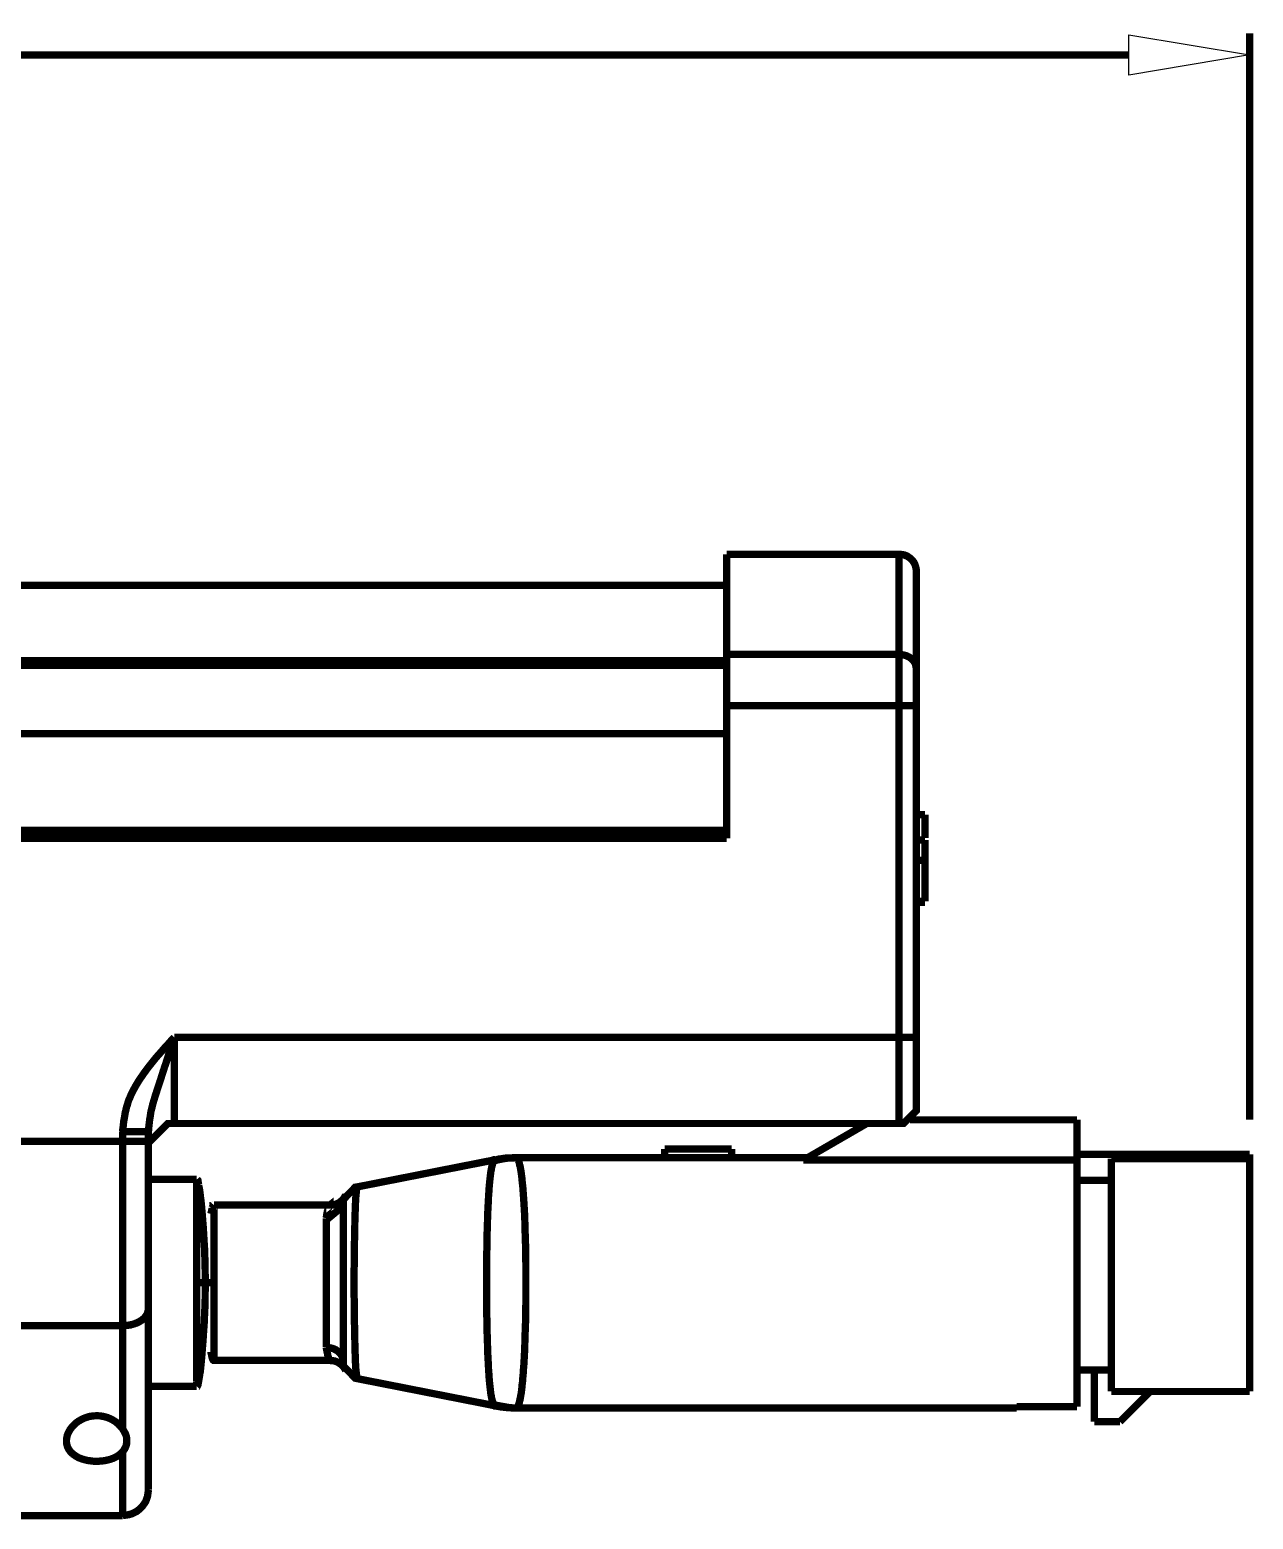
# Model space of a CAD drawing. Extents: x 0.54 to 10.46, y 0.74 to 7.76.
# Drawn here: x 8.67 to 9.135, y 4.564 to 5.131 of the extents above; entities that cross this region are included whole.
import ezdxf

# ---------------------------------------------------------------- set-up
doc = ezdxf.new("R2010")
doc.units = 0
doc.layers.get('0').update_dxf_attribs({"linetype": 'CONTINUOUS'})

msp = doc.modelspace()

# ---------------------------------------------------------------- linework, layer by layer
at = {"color": 9}
msp.add_lwpolyline([(9.08806, 5.12885), (9.13406, 5.12121), (9.08806, 5.11356), (9.08806, 5.12885)], close=True, dxfattribs=at)
at = {"color": 9, "const_width": 0.00278}
for points in [[(9.13406, 4.71565), (9.13406, 5.12939)], [(1.03011, 5.12121), (9.08806, 5.12121)]]:
    msp.add_lwpolyline(points, dxfattribs=at)
at = {"color": 0, "const_width": 0.00278}
for points in [[(9.13406, 5.12121), (9.13406, 5.12121)], [(9.13406, 4.70253), (9.13406, 4.70253)], [(8.79443, 4.61708), (8.79443, 4.61708)]]:
    msp.add_lwpolyline(points, close=True, dxfattribs=at)
for points in [[(9.00065, 4.93104), (8.935, 4.93104)], [(8.935, 4.93104), (8.935, 4.8929)], [(9.00722, 4.92449), (9.00722, 4.92481), (9.00717, 4.92497), (9.00717, 4.92529), (9.00711, 4.92546), (9.00711, 4.92562), (9.00706, 4.92578), (9.00706, 4.92589), (9.007, 4.92606), (9.007, 4.92622), (9.00683, 4.92671), (9.00678, 4.92681), (9.00662, 4.92731), (9.00657, 4.9274), (9.00646, 4.92757), (9.0064, 4.92774), (9.00629, 4.92785), (9.00624, 4.928), (9.00612, 4.92811), (9.00603, 4.92828), (9.00597, 4.92839), (9.00586, 4.9285), (9.00575, 4.92865), (9.00532, 4.9291), (9.00521, 4.92925), (9.00499, 4.92947), (9.00483, 4.92958), (9.00472, 4.92964), (9.00461, 4.92974), (9.00444, 4.92985), (9.00435, 4.9299), (9.00418, 4.93001), (9.00407, 4.93012), (9.0039, 4.93018), (9.00375, 4.93028), (9.00364, 4.93033), (9.00347, 4.93039), (9.00336, 4.9305), (9.00287, 4.93067), (9.00276, 4.93072), (9.00261, 4.93072), (9.00228, 4.93083), (9.00211, 4.93083), (9.00196, 4.93088), (9.00179, 4.93088), (9.00163, 4.93093), (9.00146, 4.93093), (9.00131, 4.93099), (9.00103, 4.93099), (9.00082, 4.93104), (9.00065, 4.93104)], [(9.00722, 4.92449), (9.00722, 4.88732)], [(8.935, 4.91922), (8.04747, 4.91922)], [(8.935, 4.88883), (8.04747, 4.88883)], [(8.935, 4.8929), (9.00065, 4.8929)], [(8.935, 4.8929), (8.935, 4.87343)], [(9.00065, 4.8929), (9.00065, 4.87343)], [(9.00722, 4.88732), (9.00722, 4.88753), (9.00717, 4.88769), (9.00717, 4.88786), (9.00711, 4.88807), (9.00711, 4.88824), (9.00706, 4.8884), (9.007, 4.88861), (9.00694, 4.88878), (9.00694, 4.88894), (9.00683, 4.88926), (9.00672, 4.88949), (9.00667, 4.88965), (9.00646, 4.88997), (9.0064, 4.89014), (9.00629, 4.89025), (9.00618, 4.8904), (9.00603, 4.89057), (9.00592, 4.89074), (9.00575, 4.89085), (9.00564, 4.891), (9.00549, 4.89111), (9.00532, 4.89128), (9.00499, 4.8915), (9.00483, 4.89165), (9.0045, 4.89187), (9.00429, 4.89199), (9.00413, 4.89204), (9.00396, 4.89214), (9.00375, 4.89225), (9.00358, 4.89231), (9.00336, 4.89242), (9.00319, 4.89247), (9.00256, 4.89264), (9.00239, 4.89268), (9.00217, 4.89274), (9.00196, 4.89274), (9.00174, 4.89279), (9.00151, 4.89279), (9.00131, 4.89285), (9.00108, 4.89285), (9.00092, 4.8929), (9.00065, 4.8929)], [(9.00722, 4.88732), (9.00722, 4.87343)], [(8.935, 4.82281), (8.935, 4.87343)], [(8.935, 4.87343), (9.00065, 4.87343)], [(9.00065, 4.87343), (9.00065, 4.74707)], [(9.00065, 4.87343), (9.00726, 4.87343)], [(9.00722, 4.87343), (9.00722, 4.74707)], [(9.01053, 4.83182), (9.00726, 4.83182)], [(9.01053, 4.82303), (9.01053, 4.83182)], [(8.935, 4.82389), (8.04747, 4.82389)], [(8.935, 4.82281), (8.65576, 4.82281)], [(9.01053, 4.82226), (9.00726, 4.82226)], [(9.01053, 4.82226), (9.00726, 4.82226)], [(9.01053, 4.82226), (9.01053, 4.81446)], [(9.00722, 4.81451), (9.01053, 4.81451)], [(9.01053, 4.79889), (9.01053, 4.81451)], [(9.00722, 4.79844), (9.01053, 4.79844)], [(9.01053, 4.79889), (9.00726, 4.79889)], [(8.72472, 4.74707), (8.72331, 4.74556), (8.7226, 4.74474), (8.72119, 4.74322), (8.72049, 4.7424), (8.71983, 4.74164), (8.71912, 4.74083), (8.71843, 4.74007), (8.71772, 4.73926), (8.71511, 4.736), (8.71446, 4.73514), (8.71386, 4.73432), (8.71322, 4.73346), (8.71143, 4.73085), (8.71089, 4.72999), (8.70979, 4.72814), (8.70882, 4.72629), (8.70833, 4.72532), (8.70796, 4.72439), (8.70751, 4.72342), (8.70714, 4.72244), (8.70688, 4.7214), (8.70654, 4.72043), (8.70632, 4.7194), (8.70606, 4.71843), (8.70589, 4.71733), (8.70574, 4.71631), (8.70551, 4.71528), (8.70529, 4.71322), (8.70514, 4.71213), (8.70503, 4.7111)], [(8.7149, 4.7111), (8.715, 4.71262), (8.71511, 4.71338), (8.71517, 4.71414), (8.71528, 4.7149), (8.71533, 4.71565), (8.7155, 4.71642), (8.7156, 4.71712), (8.71582, 4.71864), (8.71599, 4.71935), (8.71619, 4.72011), (8.71636, 4.72081), (8.71653, 4.72157), (8.71674, 4.72228), (8.71696, 4.72304), (8.71718, 4.72374), (8.71739, 4.7245), (8.71761, 4.72521), (8.71789, 4.72597), (8.7181, 4.72667), (8.71832, 4.72743), (8.71858, 4.72814), (8.71881, 4.72889), (8.71907, 4.7296), (8.71929, 4.73036), (8.71957, 4.73112), (8.71978, 4.73182), (8.72, 4.73258), (8.72026, 4.73335), (8.72049, 4.7341), (8.72076, 4.73481), (8.72097, 4.73557), (8.72151, 4.73708), (8.72174, 4.73785), (8.722, 4.73861), (8.72222, 4.73936), (8.7225, 4.74018), (8.72271, 4.74094), (8.72325, 4.74246), (8.72347, 4.74322), (8.72374, 4.74397), (8.72396, 4.74479), (8.72478, 4.74707)], [(8.72472, 4.74707), (8.72472, 4.71425)], [(9.00065, 4.74707), (8.72478, 4.74707)], [(9.00065, 4.74707), (9.00065, 4.71425)], [(9.00722, 4.74707), (9.00065, 4.74707)], [(9.00722, 4.72081), (9.00722, 4.74707)], [(9.00065, 4.71425), (9.00228, 4.71425), (9.00726, 4.71918), (9.00726, 4.72081)], [(8.72472, 4.71425), (8.72222, 4.71425), (8.7149, 4.70687), (8.7149, 4.70437)], [(8.72472, 4.71425), (9.00065, 4.71425)], [(8.98833, 4.71425), (8.96425, 4.70031)], [(9.00478, 4.71565), (9.06836, 4.71565)], [(9.06836, 4.70031), (9.06836, 4.71565)], [(8.65576, 4.70751), (8.70503, 4.70751)], [(8.70503, 4.7111), (8.7149, 4.7111)], [(8.70503, 4.7111), (8.70503, 4.70751)], [(8.7149, 4.70751), (8.70503, 4.70751)], [(8.70503, 4.70751), (8.70503, 4.63726)], [(8.7149, 4.7111), (8.7149, 4.70751)], [(8.7149, 4.64372), (8.7149, 4.70751)], [(8.84636, 4.70003), (8.84717, 4.70019), (8.84739, 4.70025), (8.84765, 4.70036), (8.84901, 4.70063), (8.84924, 4.70068), (8.84956, 4.70074), (8.84978, 4.70079), (8.85032, 4.7009), (8.85058, 4.7009), (8.85113, 4.70101), (8.8514, 4.70101), (8.85167, 4.70107), (8.85221, 4.70107), (8.85249, 4.70111), (8.85303, 4.70111), (8.85325, 4.70117), (8.85433, 4.70117), (8.85465, 4.70122), (8.85488, 4.70122)], [(8.85488, 4.70122), (8.85368, 4.70122), (8.85351, 4.70117), (8.85243, 4.70117), (8.85226, 4.70111), (8.85167, 4.70111), (8.85151, 4.70107), (8.85101, 4.70107), (8.85092, 4.70101), (8.85058, 4.70101), (8.85042, 4.70096), (8.8501, 4.70096), (8.84993, 4.7009), (8.84961, 4.7009), (8.84944, 4.70085), (8.84933, 4.70085), (8.84918, 4.70079), (8.84896, 4.70079), (8.84879, 4.70074), (8.84853, 4.70074), (8.84836, 4.70068), (8.84819, 4.70068), (8.84788, 4.70057), (8.84771, 4.70057), (8.84754, 4.70053), (8.84739, 4.70053), (8.84722, 4.70047), (8.84706, 4.70047)], [(8.85856, 4.6536), (8.85856, 4.66135), (8.85851, 4.66211), (8.85851, 4.66515), (8.85846, 4.6659), (8.85846, 4.66818), (8.8584, 4.66889), (8.8584, 4.67042), (8.85835, 4.67111), (8.85835, 4.67182), (8.85829, 4.67258), (8.85829, 4.67399), (8.85824, 4.67469), (8.85824, 4.67606), (8.85818, 4.67676), (8.85818, 4.6774), (8.85812, 4.67811), (8.85812, 4.67876), (8.85807, 4.67942), (8.85807, 4.68007), (8.85796, 4.68137), (8.85796, 4.68201), (8.85786, 4.68321), (8.85786, 4.68386), (8.85781, 4.68446), (8.85775, 4.685), (8.85775, 4.6856), (8.85769, 4.68619), (8.85764, 4.68674), (8.85764, 4.68728), (8.85747, 4.68892), (8.85747, 4.68946), (8.85721, 4.69189), (8.85715, 4.69233), (8.85715, 4.69276), (8.85699, 4.69407), (8.85693, 4.69444), (8.85688, 4.69488), (8.85678, 4.69564), (8.85672, 4.69596), (8.85667, 4.69635), (8.8565, 4.69732), (8.85644, 4.6976), (8.85639, 4.69792), (8.85633, 4.69819), (8.85622, 4.6984), (8.85612, 4.69894), (8.8559, 4.69982), (8.85585, 4.69997), (8.85574, 4.70014), (8.85562, 4.70047), (8.85558, 4.70057), (8.85547, 4.70068), (8.85536, 4.7009), (8.85519, 4.70107), (8.85508, 4.70111), (8.85504, 4.70117), (8.85499, 4.70117), (8.85488, 4.70122)], [(8.85488, 4.70122), (8.96576, 4.70122)], [(8.91146, 4.70449), (8.91146, 4.70122)], [(8.93696, 4.70449), (8.91146, 4.70449)], [(8.93696, 4.70449), (8.93696, 4.70122)], [(9.13406, 4.70253), (9.06836, 4.70253)], [(9.13406, 4.70253), (9.13406, 4.7009)], [(8.84706, 4.70047), (8.79443, 4.69011)], [(8.84636, 4.70003), (8.84631, 4.69982), (8.84619, 4.69965), (8.84614, 4.69949), (8.84608, 4.69928), (8.84597, 4.69906), (8.84586, 4.69862), (8.84576, 4.6984), (8.84565, 4.69786), (8.84554, 4.69754), (8.84543, 4.69689), (8.84538, 4.6965), (8.84526, 4.69607), (8.84521, 4.69569), (8.84511, 4.69482), (8.84506, 4.69433), (8.845, 4.6939), (8.84489, 4.69293), (8.84467, 4.69075), (8.84457, 4.68956), (8.84457, 4.68896), (8.84451, 4.68837), (8.84435, 4.68642), (8.84435, 4.68571), (8.84429, 4.68506), (8.84424, 4.68435), (8.84424, 4.68365), (8.84418, 4.68289), (8.84412, 4.68218), (8.84412, 4.68143), (8.84403, 4.6799), (8.84403, 4.67833), (8.84397, 4.67757), (8.84397, 4.67676), (8.84392, 4.67594), (8.84392, 4.67513), (8.84386, 4.67426), (8.84386, 4.67344), (8.84381, 4.67258), (8.84381, 4.67085), (8.84375, 4.66997), (8.84375, 4.66644), (8.84369, 4.66553), (8.84369, 4.66103), (8.84364, 4.6601), (8.84364, 4.64708), (8.84369, 4.64615), (8.84369, 4.64074), (8.84375, 4.63981), (8.84375, 4.63715), (8.84381, 4.63629), (8.84381, 4.6346), (8.84386, 4.63374), (8.84386, 4.63286), (8.84392, 4.63206), (8.84392, 4.63124), (8.84397, 4.63043), (8.84397, 4.62961), (8.84403, 4.62879), (8.84403, 4.62722), (8.84407, 4.62646), (8.84412, 4.62576), (8.84412, 4.625), (8.84418, 4.62424), (8.84424, 4.62354), (8.84424, 4.62283), (8.84435, 4.62142), (8.84435, 4.62076), (8.84451, 4.61882), (8.84457, 4.61822), (8.84457, 4.61757), (8.84462, 4.61703), (8.84467, 4.61643), (8.84489, 4.61426), (8.84506, 4.61279), (8.84526, 4.61106), (8.84538, 4.61068), (8.84543, 4.61029), (8.84554, 4.60965), (8.84565, 4.60932), (8.84576, 4.60878), (8.84586, 4.60851), (8.84597, 4.60807), (8.84608, 4.60792), (8.84619, 4.60747), (8.84631, 4.60732), (8.84636, 4.60715)], [(8.84636, 4.70003), (8.8464, 4.70008), (8.8464, 4.70008), (8.84646, 4.70014), (8.84646, 4.70014), (8.84646, 4.70019), (8.84651, 4.70025), (8.84651, 4.70025), (8.84651, 4.70025), (8.84662, 4.70031), (8.84662, 4.70031), (8.84662, 4.70031), (8.84668, 4.70036), (8.84668, 4.70036), (8.84674, 4.70036), (8.84674, 4.70042), (8.84685, 4.70042), (8.84685, 4.70042), (8.84685, 4.70042), (8.8469, 4.70042), (8.8469, 4.70042), (8.8469, 4.70047), (8.847, 4.70047), (8.847, 4.70047)], [(8.96425, 4.70031), (9.06836, 4.70031)], [(9.06836, 4.60639), (9.06836, 4.70031)], [(9.08149, 4.7009), (9.13406, 4.7009)], [(9.08149, 4.7009), (9.08149, 4.61219)], [(9.13406, 4.7009), (9.13406, 4.61219)], [(8.73329, 4.69299), (8.7149, 4.69299)], [(8.73329, 4.69299), (8.73329, 4.69108)], [(8.73406, 4.69075), (8.734, 4.69092), (8.734, 4.69103), (8.73394, 4.69119), (8.73394, 4.69151), (8.73389, 4.69162), (8.73389, 4.69174), (8.73383, 4.69189), (8.73383, 4.692), (8.73378, 4.69211), (8.73378, 4.69228), (8.73372, 4.69233), (8.73372, 4.69243), (8.73367, 4.69249), (8.73367, 4.69249), (8.73361, 4.6926), (8.73361, 4.6926), (8.73361, 4.6926), (8.73361, 4.69271), (8.73361, 4.69271), (8.73356, 4.69276), (8.73351, 4.69282), (8.73346, 4.69287), (8.73346, 4.69287), (8.73346, 4.69287), (8.7334, 4.69293), (8.7334, 4.69293), (8.7334, 4.69293), (8.73335, 4.69299), (8.73335, 4.69299)], [(8.73654, 4.6536), (8.73654, 4.65614), (8.73649, 4.65701), (8.73649, 4.65875), (8.73643, 4.65961), (8.73643, 4.66129), (8.73639, 4.66217), (8.73639, 4.66297), (8.73633, 4.66385), (8.73633, 4.66471), (8.73628, 4.66553), (8.73628, 4.66635), (8.73622, 4.66721), (8.73606, 4.66965), (8.73606, 4.67046), (8.73594, 4.67128), (8.73594, 4.67204), (8.73589, 4.67279), (8.73583, 4.67361), (8.73579, 4.67437), (8.73574, 4.67507), (8.73568, 4.67583), (8.73546, 4.67865), (8.7354, 4.67931), (8.73535, 4.68001), (8.73529, 4.68061), (8.73519, 4.68192), (8.73503, 4.68371), (8.73497, 4.68425), (8.73492, 4.68485), (8.73481, 4.68533), (8.73475, 4.68587), (8.73465, 4.68685), (8.73449, 4.68815), (8.73438, 4.68892), (8.73421, 4.68989), (8.7341, 4.69043), (8.73406, 4.69075)], [(8.79443, 4.69011), (8.79362, 4.69), (8.78911, 4.68528), (8.78911, 4.68365)], [(8.79443, 4.69011), (8.79438, 4.69), (8.79432, 4.68994), (8.79428, 4.68983), (8.79422, 4.68967), (8.79417, 4.68946), (8.79417, 4.68924), (8.79406, 4.68858), (8.794, 4.68821), (8.794, 4.68772), (8.79394, 4.68728), (8.79389, 4.68674), (8.79378, 4.68554), (8.79378, 4.6849), (8.79368, 4.68349), (8.79368, 4.68272), (8.79362, 4.68192), (8.79362, 4.6811), (8.79357, 4.68024), (8.79357, 4.67931), (8.79351, 4.67839), (8.79351, 4.6774), (8.79346, 4.67643), (8.79346, 4.6754), (8.7934, 4.67432), (8.7934, 4.67324), (8.79335, 4.67215), (8.79335, 4.66986), (8.79329, 4.66868), (8.79329, 4.66629), (8.79324, 4.6651), (8.79324, 4.66004), (8.79318, 4.65881), (8.79318, 4.64844), (8.79324, 4.64719), (8.79324, 4.64094), (8.79329, 4.63971), (8.79329, 4.63857), (8.79335, 4.63737), (8.79335, 4.6351), (8.7934, 4.634), (8.7934, 4.63292), (8.79346, 4.63189), (8.79346, 4.63081), (8.79351, 4.62983), (8.79351, 4.62885), (8.79357, 4.62788), (8.79357, 4.62701), (8.79362, 4.62608), (8.79362, 4.62522), (8.79368, 4.6244), (8.79368, 4.62364), (8.79372, 4.62289), (8.79378, 4.62224), (8.79378, 4.62158), (8.79383, 4.62099), (8.79389, 4.62044), (8.79394, 4.61996), (8.794, 4.61951), (8.794, 4.61914), (8.79406, 4.61876), (8.79417, 4.61822), (8.79417, 4.61794), (8.79422, 4.61774), (8.79443, 4.61708)], [(9.06836, 4.69265), (9.08149, 4.69265)], [(8.78987, 4.68668), (8.78976, 4.68658), (8.78971, 4.68642), (8.78961, 4.68631), (8.78956, 4.68619), (8.7895, 4.68604), (8.78928, 4.68582), (8.78922, 4.68571), (8.78911, 4.68554), (8.78901, 4.68544), (8.78896, 4.68533), (8.78842, 4.68479), (8.78831, 4.68474), (8.78808, 4.68451), (8.78792, 4.68446), (8.78771, 4.68425), (8.7876, 4.68419), (8.78743, 4.68408), (8.78722, 4.68397), (8.78706, 4.68386), (8.78689, 4.68381), (8.78668, 4.68371), (8.78635, 4.6836), (8.78624, 4.68354), (8.78608, 4.68349), (8.78597, 4.68343), (8.78581, 4.68338), (8.78564, 4.68338), (8.78554, 4.68332), (8.78538, 4.68332), (8.78521, 4.68326), (8.78504, 4.68326), (8.78494, 4.68321), (8.78461, 4.68321), (8.78444, 4.68317), (8.78401, 4.68317)], [(8.73915, 4.68192), (8.73867, 4.67985)], [(8.73986, 4.68317), (8.73986, 4.68317), (8.73981, 4.68311), (8.73981, 4.68311), (8.73981, 4.68311), (8.73975, 4.68311), (8.73975, 4.68311), (8.73975, 4.68311), (8.73964, 4.68306), (8.73964, 4.68306), (8.73964, 4.68306), (8.73958, 4.683), (8.73958, 4.683), (8.73958, 4.683), (8.73953, 4.68294), (8.73953, 4.68294), (8.73947, 4.68294), (8.73947, 4.68283), (8.73947, 4.68283), (8.73947, 4.68283), (8.73942, 4.68278), (8.73942, 4.68278), (8.73936, 4.68267), (8.73936, 4.68267), (8.73936, 4.68257), (8.73936, 4.68257), (8.73931, 4.68251), (8.73931, 4.68246), (8.73926, 4.68235), (8.73926, 4.68229), (8.73921, 4.68218), (8.73921, 4.68201), (8.73915, 4.68192)], [(8.78407, 4.68317), (8.73986, 4.68317)], [(8.78256, 4.67817), (8.78336, 4.67811), (8.78901, 4.68283), (8.78911, 4.68365)], [(8.78911, 4.68365), (8.78911, 4.62349)], [(8.78256, 4.67817), (8.78256, 4.62896)], [(8.73329, 4.6536), (8.73654, 4.6536)], [(8.734, 4.6161), (8.73406, 4.61643), (8.73415, 4.61697), (8.73432, 4.61794), (8.73449, 4.61908), (8.7346, 4.61951), (8.73465, 4.61996), (8.73481, 4.62142), (8.73486, 4.62196), (8.73492, 4.62256), (8.73497, 4.6231), (8.73514, 4.62489), (8.73519, 4.62554), (8.73525, 4.62614), (8.73529, 4.62679), (8.73535, 4.6275), (8.7354, 4.62815), (8.73563, 4.63097), (8.73579, 4.63325), (8.73583, 4.63406), (8.73589, 4.63482), (8.73617, 4.63889), (8.73617, 4.63976), (8.73622, 4.64057), (8.73633, 4.64231), (8.73633, 4.64312), (8.73639, 4.64399), (8.73639, 4.64486), (8.73643, 4.64572), (8.73643, 4.6466), (8.73649, 4.64746), (8.73649, 4.65007), (8.73654, 4.65093), (8.73654, 4.65272), (8.7366, 4.6536)], [(8.73654, 4.6536), (8.73986, 4.6536)], [(8.85488, 4.60596), (8.85499, 4.60596), (8.85504, 4.60601), (8.85514, 4.60607), (8.85542, 4.60633), (8.85547, 4.60644), (8.85558, 4.60656), (8.85562, 4.60667), (8.85568, 4.60682), (8.85574, 4.60704), (8.85585, 4.60721), (8.85596, 4.60764), (8.85607, 4.60786), (8.85622, 4.60867), (8.85633, 4.60894), (8.85633, 4.60926), (8.85644, 4.60954), (8.8565, 4.60992), (8.85661, 4.61057), (8.85667, 4.61094), (8.85678, 4.61133), (8.85682, 4.61176), (8.85688, 4.61214), (8.85699, 4.61301), (8.85704, 4.6135), (8.8571, 4.61393), (8.85715, 4.61442), (8.85715, 4.6149), (8.85726, 4.6154), (8.85736, 4.61649), (8.85736, 4.61697), (8.85742, 4.61757), (8.85747, 4.61811), (8.85753, 4.61871), (8.85758, 4.61925), (8.85758, 4.61985), (8.85764, 4.62044), (8.85769, 4.6211), (8.85775, 4.62169), (8.85786, 4.62299), (8.85786, 4.62364), (8.85792, 4.62435), (8.85796, 4.625), (8.85796, 4.62571), (8.85801, 4.62636), (8.85807, 4.62706), (8.85807, 4.62853), (8.85812, 4.62924), (8.85818, 4.62999), (8.85818, 4.63075), (8.85824, 4.63146), (8.85824, 4.63297), (8.85829, 4.63374), (8.85829, 4.63456), (8.85835, 4.63531), (8.85835, 4.63612), (8.8584, 4.63688), (8.8584, 4.63769), (8.85846, 4.63851), (8.85846, 4.64014), (8.85851, 4.64094), (8.85851, 4.64426), (8.85856, 4.64513), (8.85856, 4.6536)], [(8.70503, 4.63726), (8.70557, 4.63726), (8.70589, 4.63732), (8.70617, 4.63732), (8.70643, 4.63737), (8.70671, 4.63737), (8.70697, 4.63743), (8.70725, 4.63743), (8.70779, 4.63753), (8.70806, 4.63753), (8.70833, 4.63764), (8.70861, 4.63769), (8.70882, 4.63775), (8.7091, 4.63781), (8.70936, 4.63792), (8.70958, 4.63797), (8.70985, 4.63807), (8.71007, 4.63818), (8.71035, 4.63824), (8.71143, 4.63878), (8.71164, 4.63894), (8.71181, 4.63906), (8.71224, 4.63926), (8.7124, 4.63943), (8.71263, 4.6396), (8.71278, 4.63971), (8.71294, 4.63986), (8.71311, 4.63997), (8.71343, 4.64031), (8.71365, 4.64063), (8.71382, 4.64079), (8.71446, 4.64176), (8.71457, 4.64208), (8.71463, 4.64231), (8.71474, 4.64264), (8.71474, 4.64279), (8.71479, 4.64301), (8.71485, 4.64318), (8.71485, 4.64356), (8.7149, 4.64372)], [(8.7149, 4.64372), (8.71485, 4.6435), (8.71485, 4.64333), (8.71479, 4.64318), (8.71479, 4.64296), (8.71463, 4.64247), (8.71457, 4.64225), (8.71457, 4.64208), (8.71451, 4.64193), (8.71442, 4.64176), (8.71436, 4.6416), (8.71392, 4.64094), (8.71382, 4.64074), (8.71354, 4.64046), (8.71343, 4.64031), (8.71311, 4.63997), (8.71294, 4.63986), (8.71263, 4.63954), (8.7124, 4.63943), (8.71224, 4.63926), (8.71181, 4.63906), (8.71164, 4.63889), (8.71056, 4.63835), (8.71029, 4.63824), (8.71007, 4.63818), (8.70985, 4.63807), (8.70958, 4.63797), (8.70936, 4.63792), (8.7091, 4.63781), (8.70828, 4.63764), (8.70806, 4.63753), (8.70779, 4.63753), (8.70697, 4.63737), (8.70671, 4.63737), (8.70643, 4.63732), (8.70611, 4.63732), (8.70589, 4.63726), (8.70503, 4.63726)], [(8.7149, 4.57482), (8.7149, 4.64372)], [(8.65576, 4.63726), (8.70503, 4.63726)], [(8.70503, 4.63726), (8.70503, 4.59804)], [(8.73867, 4.62728), (8.73867, 4.62717), (8.73872, 4.62706), (8.73872, 4.62696), (8.73876, 4.62679), (8.73882, 4.62668), (8.73882, 4.62657), (8.73887, 4.62646), (8.73887, 4.62636), (8.73893, 4.62619), (8.73893, 4.62608), (8.73899, 4.62597), (8.73899, 4.62582), (8.7391, 4.6256), (8.7391, 4.62543), (8.73915, 4.62532), (8.73915, 4.62522), (8.73921, 4.62511), (8.73921, 4.62494), (8.73931, 4.62472), (8.73931, 4.62468), (8.73936, 4.62457), (8.73936, 4.62451), (8.73942, 4.6244), (8.73942, 4.6244), (8.73947, 4.62429), (8.73947, 4.62429), (8.73947, 4.62429), (8.73953, 4.62418), (8.73953, 4.62418), (8.73953, 4.62418), (8.73958, 4.62414), (8.73958, 4.62414), (8.73958, 4.62414), (8.73969, 4.62408), (8.73969, 4.62408), (8.73969, 4.62408), (8.73975, 4.62403), (8.73975, 4.62403), (8.73975, 4.62403), (8.73986, 4.62403), (8.73986, 4.62403)], [(8.78911, 4.62354), (8.78911, 4.62364), (8.78907, 4.62375), (8.78907, 4.62403), (8.78901, 4.62418), (8.78901, 4.62429), (8.78896, 4.62446), (8.78896, 4.62457), (8.7889, 4.62472), (8.7889, 4.62483), (8.78885, 4.62494), (8.78885, 4.62511), (8.78879, 4.62522), (8.78874, 4.62538), (8.78857, 4.62571), (8.78847, 4.62587), (8.78836, 4.62608), (8.78825, 4.62619), (8.78819, 4.62631), (8.78808, 4.62642), (8.78803, 4.62657), (8.78792, 4.62668), (8.78782, 4.62674), (8.78771, 4.62685), (8.78765, 4.62701), (8.78754, 4.62706), (8.78722, 4.62739), (8.78711, 4.62744), (8.787, 4.62756), (8.78683, 4.62765), (8.78674, 4.62771), (8.78657, 4.62782), (8.78646, 4.62788), (8.78635, 4.62799), (8.78618, 4.62804), (8.78608, 4.62815), (8.78597, 4.62819), (8.78564, 4.62831), (8.78549, 4.62842), (8.78538, 4.62847), (8.78504, 4.62858), (8.78494, 4.62858), (8.78444, 4.62875), (8.78429, 4.62875), (8.78418, 4.62879), (8.78401, 4.62879), (8.78386, 4.62885), (8.78369, 4.62885), (8.78353, 4.6289), (8.78321, 4.6289), (8.78304, 4.62896), (8.78256, 4.62896)], [(8.73986, 4.62403), (8.78407, 4.62403)], [(8.78401, 4.62403), (8.78435, 4.62403), (8.78444, 4.62397), (8.78478, 4.62397), (8.78494, 4.62392), (8.78521, 4.62392), (8.78538, 4.62386), (8.78554, 4.62386), (8.78564, 4.62381), (8.78581, 4.62375), (8.78597, 4.62375), (8.78608, 4.62369), (8.7864, 4.62358), (8.78663, 4.62349), (8.78678, 4.62343), (8.78689, 4.62337), (8.78706, 4.62326), (8.78722, 4.62321), (8.78733, 4.62315), (8.78743, 4.62304), (8.7876, 4.62299), (8.78771, 4.62289), (8.78782, 4.62283), (8.78792, 4.62272), (8.78808, 4.62267), (8.78851, 4.62224), (8.78863, 4.62218), (8.78874, 4.62207), (8.78885, 4.6219), (8.78896, 4.62181), (8.78901, 4.62169), (8.78922, 4.62147), (8.78928, 4.62136), (8.78939, 4.62121), (8.7895, 4.6211), (8.78961, 4.62088), (8.78971, 4.62071), (8.78976, 4.62061), (8.78987, 4.6205)], [(8.78911, 4.62354), (8.78911, 4.62196), (8.79362, 4.61724), (8.79443, 4.61708)], [(8.73329, 4.61415), (8.73329, 4.61415), (8.73335, 4.61421), (8.73335, 4.61421), (8.73335, 4.61421), (8.7334, 4.61426), (8.7334, 4.61426), (8.7334, 4.61426), (8.73351, 4.61426), (8.73351, 4.61426), (8.73351, 4.61426), (8.73356, 4.61436), (8.73356, 4.61436), (8.73356, 4.61436), (8.73356, 4.61442), (8.73356, 4.61442), (8.73356, 4.61447), (8.73361, 4.61453), (8.73361, 4.61453), (8.73361, 4.61458), (8.73367, 4.61464), (8.73367, 4.61464), (8.73367, 4.61469), (8.73372, 4.61475), (8.73372, 4.61486), (8.73378, 4.6149), (8.73378, 4.61507), (8.73383, 4.61518), (8.73383, 4.61529), (8.73389, 4.61546), (8.73389, 4.61556), (8.73394, 4.61567), (8.73394, 4.61583), (8.734, 4.616), (8.734, 4.6161)], [(8.84706, 4.60672), (8.79443, 4.61708)], [(9.08149, 4.62039), (9.06836, 4.62039)], [(9.07493, 4.60069), (9.07493, 4.62039)], [(8.71349, 4.61415), (8.73329, 4.61415)], [(8.73329, 4.61583), (8.73329, 4.61415)], [(9.08149, 4.61219), (9.13406, 4.61219)], [(9.08475, 4.60069), (9.09625, 4.61219)], [(8.84636, 4.60715), (8.847, 4.60699), (8.85286, 4.60596), (8.85488, 4.60596)], [(8.84706, 4.60672), (8.84694, 4.60672), (8.84694, 4.60672), (8.8469, 4.60672), (8.8469, 4.60672), (8.84685, 4.60678), (8.84679, 4.60678), (8.84679, 4.60678), (8.84679, 4.60678), (8.84674, 4.60682), (8.84674, 4.60682), (8.84674, 4.60682), (8.84668, 4.60682), (8.84668, 4.60682), (8.84668, 4.60682), (8.84662, 4.60688), (8.84662, 4.60688), (8.84662, 4.60688), (8.84651, 4.60693), (8.84651, 4.60693), (8.84646, 4.60699), (8.84646, 4.60704), (8.84646, 4.60704), (8.8464, 4.6071), (8.84636, 4.6071), (8.84636, 4.6071)], [(8.84706, 4.60672), (8.84717, 4.60667), (8.84739, 4.60667), (8.8475, 4.60661), (8.84765, 4.60661), (8.84776, 4.60656), (8.84799, 4.60656), (8.84814, 4.6065), (8.84836, 4.6065), (8.84847, 4.60644), (8.84858, 4.60644), (8.84874, 4.60639), (8.84896, 4.60639), (8.84907, 4.60633), (8.84933, 4.60633), (8.84944, 4.60628), (8.84983, 4.60628), (8.84993, 4.60622), (8.85015, 4.60622), (8.85026, 4.60618), (8.85064, 4.60618), (8.85075, 4.60612), (8.85124, 4.60612), (8.85135, 4.60607), (8.85194, 4.60607), (8.85206, 4.60601), (8.85308, 4.60601), (8.85319, 4.60596), (8.85488, 4.60596)], [(8.85488, 4.60596), (9.04536, 4.60596)], [(9.04536, 4.60639), (9.06836, 4.60639)], [(9.04536, 4.60639), (9.04536, 4.60596)], [(8.70503, 4.59804), (8.70481, 4.59831), (8.70458, 4.59853), (8.70438, 4.59879), (8.70415, 4.59901), (8.70394, 4.59928), (8.70367, 4.5995), (8.70344, 4.59978), (8.70318, 4.59999), (8.70296, 4.60021), (8.70242, 4.60064), (8.70176, 4.60107), (8.70144, 4.60124), (8.70111, 4.60146), (8.70079, 4.60161), (8.70042, 4.60178), (8.70008, 4.60194), (8.69933, 4.60226), (8.69889, 4.60238), (8.69814, 4.6026), (8.69769, 4.60271), (8.69726, 4.60275), (8.69683, 4.60286), (8.6964, 4.60292), (8.69596, 4.60292), (8.69553, 4.60297), (8.6951, 4.60297), (8.69467, 4.60292), (8.69422, 4.60292), (8.69336, 4.60281), (8.69299, 4.60275), (8.69254, 4.60271), (8.69211, 4.6026), (8.69174, 4.60243), (8.69129, 4.60232), (8.69092, 4.60221), (8.69015, 4.60189), (8.68983, 4.60172), (8.68946, 4.60157), (8.68913, 4.6014), (8.68881, 4.60118), (8.68847, 4.60101), (8.68815, 4.60081), (8.68787, 4.60058), (8.68756, 4.60037), (8.68701, 4.59993), (8.68679, 4.59967), (8.68653, 4.59944), (8.68631, 4.59924), (8.68608, 4.59896), (8.68582, 4.59874), (8.68565, 4.59847), (8.68544, 4.59819), (8.68528, 4.59799), (8.68506, 4.59771), (8.68494, 4.59744), (8.68479, 4.59717), (8.68463, 4.59694), (8.68451, 4.59668), (8.68435, 4.5964), (8.68403, 4.5956), (8.68397, 4.59538), (8.68371, 4.59403), (8.68371, 4.59272), (8.68375, 4.59244), (8.68381, 4.59224), (8.68392, 4.59169), (8.68397, 4.59147), (8.68408, 4.59119), (8.68414, 4.59099), (8.68431, 4.59071), (8.6844, 4.5905), (8.68451, 4.59022), (8.685, 4.58957), (8.68517, 4.58931), (8.68539, 4.58908), (8.6856, 4.58892), (8.68576, 4.58871), (8.68604, 4.58849), (8.68625, 4.58826), (8.68653, 4.58811), (8.68679, 4.58789), (8.68707, 4.58772), (8.68733, 4.58751), (8.68767, 4.58735), (8.68793, 4.58718), (8.68858, 4.58686), (8.68896, 4.58675), (8.68929, 4.58658), (8.69119, 4.58604), (8.69163, 4.58594), (8.692, 4.58589), (8.69417, 4.58561), (8.6959, 4.58561), (8.69635, 4.58567), (8.69678, 4.58567), (8.69764, 4.58578), (8.69803, 4.58583), (8.69846, 4.58589), (8.69889, 4.58599), (8.69928, 4.5861), (8.69965, 4.58615), (8.70042, 4.58637), (8.70079, 4.58653), (8.70117, 4.58664), (8.7015, 4.58675), (8.70187, 4.58692), (8.70221, 4.58708), (8.70247, 4.58724), (8.70281, 4.5874), (8.70307, 4.58757), (8.7034, 4.58778), (8.70361, 4.58794), (8.70389, 4.58817), (8.70415, 4.58832), (8.70503, 4.58919)], [(9.07493, 4.60069), (9.08479, 4.60069)], [(8.70503, 4.59804), (8.70524, 4.59771), (8.70535, 4.5975), (8.70546, 4.59733), (8.70557, 4.59711), (8.70568, 4.59694), (8.70578, 4.59674), (8.70589, 4.59657), (8.70594, 4.5964), (8.70606, 4.59619), (8.70617, 4.59603), (8.70622, 4.59581), (8.70632, 4.59565), (8.70638, 4.59543), (8.70643, 4.59526), (8.70649, 4.59506), (8.70654, 4.59489), (8.70654, 4.59472), (8.7066, 4.59451), (8.7066, 4.59435), (8.70665, 4.59413), (8.70665, 4.59278), (8.7066, 4.59261), (8.7066, 4.59239), (8.70654, 4.59224), (8.70649, 4.59201), (8.70649, 4.59185), (8.70643, 4.59164), (8.70638, 4.59147), (8.70628, 4.59125), (8.70622, 4.5911), (8.70611, 4.59088), (8.70606, 4.59071), (8.70583, 4.59039), (8.70578, 4.59017), (8.70562, 4.59), (8.70518, 4.58936), (8.70503, 4.58919)], [(8.70503, 4.56494), (8.70529, 4.565), (8.70551, 4.565), (8.70578, 4.56506), (8.706, 4.56506), (8.70628, 4.56511), (8.70649, 4.56511), (8.70671, 4.56515), (8.70697, 4.56521), (8.70719, 4.56526), (8.70747, 4.56526), (8.70768, 4.56532), (8.7079, 4.56543), (8.70833, 4.56554), (8.70861, 4.56565), (8.70882, 4.56569), (8.7099, 4.56625), (8.71007, 4.56635), (8.71035, 4.56646), (8.7105, 4.56662), (8.71072, 4.56674), (8.71094, 4.56689), (8.7111, 4.56706), (8.71126, 4.56717), (8.71149, 4.56733), (8.71251, 4.56836), (8.71268, 4.56858), (8.71278, 4.56874), (8.71294, 4.56896), (8.71306, 4.56912), (8.71337, 4.56956), (8.71349, 4.56972), (8.7136, 4.56993), (8.71376, 4.57015), (8.71397, 4.57058), (8.71403, 4.57081), (8.71414, 4.57101), (8.71419, 4.57124), (8.71431, 4.5715), (8.71436, 4.57172), (8.71446, 4.57194), (8.71451, 4.57215), (8.71457, 4.57243), (8.71457, 4.57264), (8.71463, 4.57286), (8.71468, 4.57314), (8.71468, 4.57335), (8.71474, 4.57362), (8.71479, 4.57383), (8.71479, 4.57406), (8.71485, 4.57433), (8.71485, 4.57454), (8.7149, 4.57482)], [(8.65576, 4.56494), (8.70503, 4.56494)]]:
    msp.add_lwpolyline(points, dxfattribs=at)
at = {"color": 250, "const_width": 0.00278}
for points in [[(9.00065, 4.93104), (9.00065, 4.8929)], [(8.04742, 4.88867), (8.93494, 4.88867)], [(8.935, 4.89046), (8.04747, 4.89046)], [(8.935, 4.86268), (8.04747, 4.86268)], [(8.935, 4.82585), (8.04747, 4.82585)], [(8.73329, 4.69108), (8.73329, 4.6536)], [(8.78256, 4.67817), (8.78261, 4.67839), (8.78261, 4.6786), (8.78267, 4.67876), (8.78271, 4.67899), (8.78271, 4.67919), (8.78276, 4.67936), (8.78276, 4.67958), (8.78282, 4.67979), (8.78282, 4.67996), (8.78288, 4.68018), (8.78299, 4.6805), (8.78299, 4.68072), (8.78315, 4.68121), (8.78321, 4.68143), (8.78326, 4.68158), (8.78331, 4.68169), (8.78347, 4.68218), (8.78353, 4.68229), (8.78358, 4.68246), (8.78369, 4.68267), (8.78381, 4.68278), (8.78386, 4.68289), (8.78386, 4.68294), (8.7839, 4.68306), (8.78396, 4.68311), (8.78396, 4.68317), (8.78401, 4.68321), (8.78401, 4.68321), (8.78401, 4.68321), (8.78401, 4.68317), (8.78401, 4.68317)], [(8.73986, 4.6536), (8.73986, 4.68317)], [(8.73329, 4.6536), (8.73329, 4.61589)], [(8.73986, 4.62403), (8.73986, 4.6536)], [(8.78401, 4.62403), (8.78401, 4.62403), (8.78396, 4.62408), (8.78396, 4.62408), (8.7839, 4.62414), (8.78386, 4.62418), (8.78386, 4.62418), (8.78381, 4.62424), (8.78381, 4.62429), (8.78381, 4.62429), (8.78375, 4.62435), (8.78369, 4.6244), (8.78369, 4.6244), (8.78369, 4.62451), (8.78364, 4.62457), (8.78342, 4.625), (8.78342, 4.62517), (8.78336, 4.62528), (8.78331, 4.62543), (8.78326, 4.62565), (8.78321, 4.62582), (8.78315, 4.62603), (8.78315, 4.62625), (8.7831, 4.62642), (8.78304, 4.62668), (8.78299, 4.6269), (8.78293, 4.62717), (8.78288, 4.62739), (8.78276, 4.62793), (8.78271, 4.62815), (8.78256, 4.62896)], [(8.70503, 4.58919), (8.70503, 4.56494)]]:
    msp.add_lwpolyline(points, dxfattribs=at)

doc.saveas('drawing.dxf')
